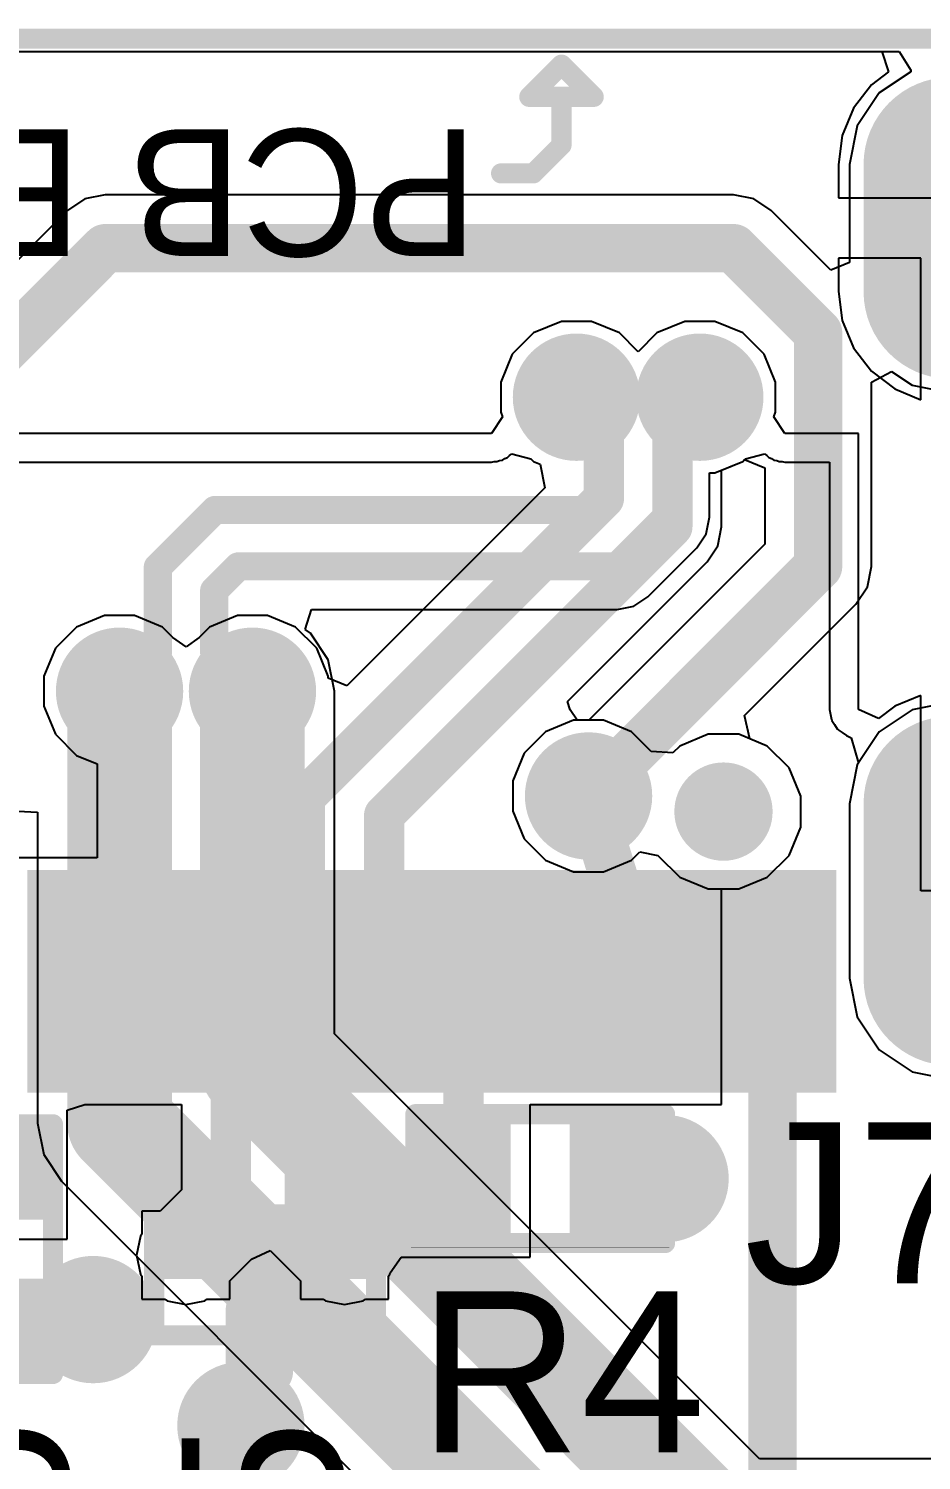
# Model space of a CAD drawing. Header units: millimetres. Extents: x -3 to 175, y -4 to 177.
# Drawn here: x 22.25 to 27.88, y 167.18 to 176.21 of the extents above; entities that cross this region are included whole.
import ezdxf

# ---------------------------------------------------------------- set-up
doc = ezdxf.new("R2010")
doc.units = ezdxf.units.MM
for name, color, linetype in [('BottomLayer', 5, 'Continuous'), ('BottomSolder', 6, 'Continuous'), ('MultiLayer', 9, 'Continuous'), ('PadHoleLayer', 156, 'Continuous'), ('TopLayer', 1, 'Continuous'), ('TopOverlay', 2, 'Continuous'), ('TopPaste', 8, 'Continuous'), ('TopSolder', 216, 'Continuous'), ('ViaHoleLayer', 16, 'Continuous')]:
    doc.layers.add(name, color=color, linetype=linetype)
doc.styles.add('Arial', font='', dxfattribs={"height": 0.2})
doc.styles.get('Arial').set_extended_font_data('Arial')

# ---------------------------------------------------------------- blocks, each defined once
blk = doc.blocks.new('R___0402_82')
at = {"layer": 'TopLayer'}
for points in [[(-0.6985, -0.3175), (-0.6985, 0.3175), (-0.2413, 0.3175), (-0.2413, -0.3175)], [(0.2413, -0.3175), (0.2413, 0.3175), (0.6985, 0.3175), (0.6985, -0.3175)]]:
    blk.add_hatch(color=1, dxfattribs=at).paths.add_polyline_path(points)
at = {"layer": 'TopPaste'}
for points in [[(-0.6985, -0.3175), (-0.6985, 0.3175), (-0.2413, 0.3175), (-0.2413, -0.3175)], [(0.2413, -0.3175), (0.2413, 0.3175), (0.6985, 0.3175), (0.6985, -0.3175)]]:
    blk.add_hatch(color=8, dxfattribs=at).paths.add_polyline_path(points)
at = {"layer": 'TopSolder'}
for points in [[(-0.7535, -0.3725), (-0.7535, 0.3725), (-0.1863, 0.3725), (-0.1863, -0.3725)], [(0.1863, -0.3725), (0.1863, 0.3725), (0.7535, 0.3725), (0.7535, -0.3725)]]:
    blk.add_hatch(color=216, dxfattribs=at).paths.add_polyline_path(points)
at = {"layer": 'TopOverlay'}
for points, const_width in [([(-0.7874, -0.4064), (-0.7874, 0.4064)], 0.127), ([(0.7874, 0.4064), (-0.7874, 0.4064)], 0.127), ([(0.7874, -0.4064), (0.7874, 0.4064)], 0.127), ([(0.7874, -0.4064), (-0.7874, -0.4064)], 0.127), ([(0.8128, -0.4318), (-0.8128, -0.4318)], 0.00323)]:
    blk.add_lwpolyline(points, dxfattribs=dict(at, const_width=const_width))
for points, const_width in [([(-0.8191, 0.4064, 1), (-0.7556, 0.4064, 1)], 0.0635), ([(-0.8191, 0.4064, 1), (-0.7556, 0.4064, 1)], 0.0635), ([(0.7556, 0.4064, 1), (0.8191, 0.4064, 1)], 0.0635), ([(0.7556, 0.4064, 1), (0.8191, 0.4064, 1)], 0.0635), ([(-0.8191, -0.4064, 1), (-0.7556, -0.4064, 1)], 0.0635), ([(-0.8191, -0.4064, 1), (-0.7556, -0.4064, 1)], 0.0635), ([(0.7556, -0.4064, 1), (0.8191, -0.4064, 1)], 0.0635), ([(0.7556, -0.4064, 1), (0.8191, -0.4064, 1)], 0.0635), ([(-0.8136, -0.4318, 1), (-0.812, -0.4318, 1)], 0.00161), ([(0.812, -0.4318, 1), (0.8136, -0.4318, 1)], 0.00161)]:
    blk.add_lwpolyline(points, format="xyb", close=True, dxfattribs=dict(at, const_width=const_width))
blk = doc.blocks.new('R___0402_83')
at = {"layer": 'TopLayer'}
for points in [[(-0.6985, -0.3175), (-0.6985, 0.3175), (-0.2413, 0.3175), (-0.2413, -0.3175)], [(0.2413, -0.3175), (0.2413, 0.3175), (0.6985, 0.3175), (0.6985, -0.3175)]]:
    blk.add_hatch(color=1, dxfattribs=at).paths.add_polyline_path(points)
at = {"layer": 'TopPaste'}
for points in [[(-0.6985, -0.3175), (-0.6985, 0.3175), (-0.2413, 0.3175), (-0.2413, -0.3175)], [(0.2413, -0.3175), (0.2413, 0.3175), (0.6985, 0.3175), (0.6985, -0.3175)]]:
    blk.add_hatch(color=8, dxfattribs=at).paths.add_polyline_path(points)
at = {"layer": 'TopSolder'}
for points in [[(-0.7535, -0.3725), (-0.7535, 0.3725), (-0.1863, 0.3725), (-0.1863, -0.3725)], [(0.1863, -0.3725), (0.1863, 0.3725), (0.7535, 0.3725), (0.7535, -0.3725)]]:
    blk.add_hatch(color=216, dxfattribs=at).paths.add_polyline_path(points)
at = {"layer": 'TopOverlay'}
for points, const_width in [([(-0.7874, -0.4064), (-0.7874, 0.4064)], 0.127), ([(-0.7874, 0.4064), (0.7874, 0.4064)], 0.127), ([(0.7874, -0.4064), (0.7874, 0.4064)], 0.127), ([(-0.7874, -0.4064), (0.7874, -0.4064)], 0.127), ([(-0.8128, -0.4318), (0.8128, -0.4318)], 0.00323)]:
    blk.add_lwpolyline(points, dxfattribs=dict(at, const_width=const_width))
for points, const_width in [([(-0.8191, 0.4064, 1), (-0.7556, 0.4064, 1)], 0.0635), ([(-0.8191, 0.4064, 1), (-0.7556, 0.4064, 1)], 0.0635), ([(0.7556, 0.4064, 1), (0.8191, 0.4064, 1)], 0.0635), ([(0.7556, 0.4064, 1), (0.8191, 0.4064, 1)], 0.0635), ([(-0.8191, -0.4064, 1), (-0.7556, -0.4064, 1)], 0.0635), ([(-0.8191, -0.4064, 1), (-0.7556, -0.4064, 1)], 0.0635), ([(0.7556, -0.4064, 1), (0.8191, -0.4064, 1)], 0.0635), ([(0.7556, -0.4064, 1), (0.8191, -0.4064, 1)], 0.0635), ([(-0.8136, -0.4318, 1), (-0.812, -0.4318, 1)], 0.00161), ([(0.812, -0.4318, 1), (0.8136, -0.4318, 1)], 0.00161)]:
    blk.add_lwpolyline(points, format="xyb", close=True, dxfattribs=dict(at, const_width=const_width))
blk = doc.blocks.new('TYPE_C_31_M_12__114')
at = {"layer": 'BottomLayer'}
h = blk.add_hatch(color=5, dxfattribs=at)
edge = h.paths.add_edge_path()
edge.add_arc((-4.325, 2.355), 0.45, 0, 180)
edge.add_line((-4.775, 2.355), (-4.775, 1.255))
edge.add_arc((-4.325, 1.255), 0.45, 180, 360)
edge.add_line((-3.875, 1.255), (-3.875, 2.355))
h = blk.add_hatch(color=5, dxfattribs=at)
edge = h.paths.add_edge_path()
edge.add_arc((-4.325, -2.775), 0.45, 180, 360)
edge.add_line((-3.875, -2.775), (-3.875, -1.975))
edge.add_arc((-4.325, -1.975), 0.45, 0, 180)
edge.add_line((-4.775, -1.975), (-4.775, -2.775))
at = {"layer": 'BottomSolder'}
h = blk.add_hatch(color=6, dxfattribs=at)
edge = h.paths.add_edge_path()
edge.add_arc((-4.325, 2.355), 0.5516, 0, 180)
edge.add_line((-4.8766, 2.355), (-4.8766, 1.255))
edge.add_arc((-4.325, 1.255), 0.5516, 180, 360)
edge.add_line((-3.7734, 1.255), (-3.7734, 2.355))
h = blk.add_hatch(color=6, dxfattribs=at)
edge = h.paths.add_edge_path()
edge.add_arc((-2.89, 1.305), 0.1016, 0, 360)
h = blk.add_hatch(color=6, dxfattribs=at)
edge = h.paths.add_edge_path()
edge.add_arc((-4.325, -2.775), 0.5516, 180, 360)
edge.add_line((-3.7734, -2.775), (-3.7734, -1.975))
edge.add_arc((-4.325, -1.975), 0.5516, 0, 180)
edge.add_line((-4.8766, -1.975), (-4.8766, -2.775))
at = {"layer": 'MultiLayer'}
h = blk.add_hatch(color=9, dxfattribs=at)
edge = h.paths.add_edge_path()
edge.add_arc((-4.325, 2.355), 0.45, 0, 180)
edge.add_line((-4.775, 2.355), (-4.775, 1.255))
edge.add_arc((-4.325, 1.255), 0.45, 180, 360)
edge.add_line((-3.875, 1.255), (-3.875, 2.355))
h = blk.add_hatch(color=9, dxfattribs=at)
edge = h.paths.add_edge_path()
edge.add_arc((-4.325, -2.775), 0.45, 180, 360)
edge.add_line((-3.875, -2.775), (-3.875, -1.975))
edge.add_arc((-4.325, -1.975), 0.45, 0, 180)
edge.add_line((-4.775, -1.975), (-4.775, -2.775))
at = {"layer": 'PadHoleLayer'}
h = blk.add_hatch(color=156, dxfattribs=at)
edge = h.paths.add_edge_path()
edge.add_arc((-4.325, 1.255), 0.3, 180, 360)
edge.add_line((-4.025, 1.255), (-4.025, 2.355))
edge.add_arc((-4.325, 2.355), 0.3, 0, 180)
edge.add_line((-4.625, 2.355), (-4.625, 1.255))
h = blk.add_hatch(color=156, dxfattribs=at)
edge = h.paths.add_edge_path()
edge.add_arc((-2.89, 1.305), 0.31, 0, 360)
h = blk.add_hatch(color=156, dxfattribs=at)
edge = h.paths.add_edge_path()
edge.add_arc((-4.325, -2.775), 0.3, 180, 360)
edge.add_line((-4.025, -2.775), (-4.025, -1.975))
edge.add_arc((-4.325, -1.975), 0.3, 0, 180)
edge.add_line((-4.625, -1.975), (-4.625, -2.775))
at = {"layer": 'TopLayer'}
for points in [[(-3.5, 2.975), (-2.9, 2.975), (-2.9, 1.775), (-3.5, 1.775)], [(-2.7, 2.975), (-2.1, 2.975), (-2.1, 1.775), (-2.7, 1.775)], [(-1.9, 2.975), (-1.6, 2.975), (-1.6, 1.775), (-1.9, 1.775)], [(-1.4, 2.975), (-1.1, 2.975), (-1.1, 1.775), (-1.4, 1.775)], [(-0.9, 2.975), (-0.6, 2.975), (-0.6, 1.775), (-0.9, 1.775)], [(-0.4, 2.975), (-0.1, 2.975), (-0.1, 1.775), (-0.4, 1.775)], [(0.4, 1.775), (0.1, 1.775), (0.1, 2.975), (0.4, 2.975)], [(0.9, 1.775), (0.6, 1.775), (0.6, 2.975), (0.9, 2.975)], [(1.4, 1.775), (1.1, 1.775), (1.1, 2.975), (1.4, 2.975)]]:
    blk.add_hatch(color=1, dxfattribs=at).paths.add_polyline_path(points)
h = blk.add_hatch(color=1, dxfattribs=at)
edge = h.paths.add_edge_path()
edge.add_arc((-4.325, 2.355), 0.45, 0, 180)
edge.add_line((-4.775, 2.355), (-4.775, 1.255))
edge.add_arc((-4.325, 1.255), 0.45, 180, 360)
edge.add_line((-3.875, 1.255), (-3.875, 2.355))
h = blk.add_hatch(color=1, dxfattribs=at)
edge = h.paths.add_edge_path()
edge.add_arc((-4.325, -2.775), 0.45, 180, 360)
edge.add_line((-3.875, -2.775), (-3.875, -1.975))
edge.add_arc((-4.325, -1.975), 0.45, 0, 180)
edge.add_line((-4.775, -1.975), (-4.775, -2.775))
at = {"layer": 'TopPaste'}
for points in [[(-3.5, 2.975), (-2.9, 2.975), (-2.9, 1.775), (-3.5, 1.775)], [(-2.7, 2.975), (-2.1, 2.975), (-2.1, 1.775), (-2.7, 1.775)], [(-1.9, 2.975), (-1.6, 2.975), (-1.6, 1.775), (-1.9, 1.775)], [(-1.4, 2.975), (-1.1, 2.975), (-1.1, 1.775), (-1.4, 1.775)], [(-0.9, 2.975), (-0.6, 2.975), (-0.6, 1.775), (-0.9, 1.775)], [(-0.4, 2.975), (-0.1, 2.975), (-0.1, 1.775), (-0.4, 1.775)], [(0.4, 1.775), (0.1, 1.775), (0.1, 2.975), (0.4, 2.975)], [(0.9, 1.775), (0.6, 1.775), (0.6, 2.975), (0.9, 2.975)], [(1.4, 1.775), (1.1, 1.775), (1.1, 2.975), (1.4, 2.975)]]:
    blk.add_hatch(color=8, dxfattribs=at).paths.add_polyline_path(points)
at = {"layer": 'TopSolder'}
for points in [[(-3.6016, 3.0766), (-2.7984, 3.0766), (-2.7984, 1.6734), (-3.6016, 1.6734)], [(-2.8016, 3.0766), (-1.9984, 3.0766), (-1.9984, 1.6734), (-2.8016, 1.6734)], [(-2.0016, 3.0766), (-1.4984, 3.0766), (-1.4984, 1.6734), (-2.0016, 1.6734)], [(-1.5016, 3.0766), (-0.9984, 3.0766), (-0.9984, 1.6734), (-1.5016, 1.6734)], [(-1.0016, 3.0766), (-0.4984, 3.0766), (-0.4984, 1.6734), (-1.0016, 1.6734)], [(-0.5016, 3.0766), (0.0016, 3.0766), (0.0016, 1.6734), (-0.5016, 1.6734)], [(0.5016, 1.6734), (-0.0016, 1.6734), (-0.0016, 3.0766), (0.5016, 3.0766)], [(1.0016, 1.6734), (0.4984, 1.6734), (0.4984, 3.0766), (1.0016, 3.0766)], [(1.5016, 1.6734), (0.9984, 1.6734), (0.9984, 3.0766), (1.5016, 3.0766)]]:
    blk.add_hatch(color=216, dxfattribs=at).paths.add_polyline_path(points)
h = blk.add_hatch(color=216, dxfattribs=at)
edge = h.paths.add_edge_path()
edge.add_arc((-4.325, 2.355), 0.5516, 0, 180)
edge.add_line((-4.8766, 2.355), (-4.8766, 1.255))
edge.add_arc((-4.325, 1.255), 0.5516, 180, 360)
edge.add_line((-3.7734, 1.255), (-3.7734, 2.355))
h = blk.add_hatch(color=216, dxfattribs=at)
edge = h.paths.add_edge_path()
edge.add_arc((-2.89, 1.305), 0.1016, 0, 360)
h = blk.add_hatch(color=216, dxfattribs=at)
edge = h.paths.add_edge_path()
edge.add_arc((-4.325, -2.775), 0.5516, 180, 360)
edge.add_line((-3.7734, -2.775), (-3.7734, -1.975))
edge.add_arc((-4.325, -1.975), 0.5516, 0, 180)
edge.add_line((-4.8766, -1.975), (-4.8766, -2.775))
at = {"layer": 'TopOverlay', "const_width": 0.127}
for points in [[(-1.6906, -2.7196), (-1.8684, -2.8974)], [(-1.4874, -2.7196), (-1.6906, -2.7196)], [(-1.8684, -2.8974), (-1.8684, -3.2022)], [(-1.8684, -3.2022), (-2.0716, -3.2022)], [(-1.8684, -3.4054), (-2.0716, -3.2022)], [(-1.6652, -3.2022), (-1.8684, -3.2022)], [(-1.6652, -3.2022), (-1.8684, -3.4054)], [(4.4954, -3.569), (-4.4954, -3.569)]]:
    blk.add_lwpolyline(points, dxfattribs=at)
at = {"layer": 'TopOverlay', "const_width": 0.0635}
for points in [[(-1.7223, -2.7196, 1), (-1.6588, -2.7196, 1)], [(-1.7223, -2.7196, 1), (-1.6588, -2.7196, 1)], [(-1.5191, -2.7196, 1), (-1.4556, -2.7196, 1)], [(-1.9001, -2.8974, 1), (-1.8366, -2.8974, 1)], [(-1.9001, -2.8974, 1), (-1.8366, -2.8974, 1)], [(-2.1033, -3.2022, 1), (-2.0398, -3.2022, 1)], [(-2.1033, -3.2022, 1), (-2.0398, -3.2022, 1)], [(-1.9001, -3.2022, 1), (-1.8366, -3.2022, 1)], [(-1.9001, -3.2022, 1), (-1.8366, -3.2022, 1)], [(-1.9001, -3.2022, 1), (-1.8366, -3.2022, 1)], [(-1.6969, -3.2022, 1), (-1.6334, -3.2022, 1)], [(-1.6969, -3.2022, 1), (-1.6334, -3.2022, 1)], [(-1.9001, -3.4054, 1), (-1.8366, -3.4054, 1)], [(-1.9001, -3.4054, 1), (-1.8366, -3.4054, 1)]]:
    blk.add_lwpolyline(points, format="xyb", close=True, dxfattribs=at)
at = {"layer": 'TopOverlay'}
blk.add_text('PCB Edge', height=0.8, dxfattribs=at).set_placement((-1.3382, -2.9981))
blk = doc.blocks.new('X2_SON_3_0_6_1_3___131')
at = {"layer": 'TopLayer'}
for points in [[(0.025, 0.6), (0.225, 0.6), (0.225, 0.4), (0.025, 0.4)], [(-0.225, 0.1001), (-0.025, 0.1001), (-0.025, -0.0999), (-0.225, -0.0999)], [(0.025, -0.4), (0.225, -0.4), (0.225, -0.6), (0.025, -0.6)]]:
    blk.add_hatch(color=1, dxfattribs=at).paths.add_polyline_path(points)
at = {"layer": 'TopPaste'}
for points in [[(0.025, 0.6), (0.225, 0.6), (0.225, 0.4), (0.025, 0.4)], [(-0.225, 0.1001), (-0.025, 0.1001), (-0.025, -0.0999), (-0.225, -0.0999)], [(0.025, -0.4), (0.225, -0.4), (0.225, -0.6), (0.025, -0.6)]]:
    blk.add_hatch(color=8, dxfattribs=at).paths.add_polyline_path(points)
at = {"layer": 'TopSolder'}
for points in [[(-0.025, 0.65), (0.275, 0.65), (0.275, 0.35), (-0.025, 0.35)], [(-0.275, 0.1501), (0.025, 0.1501), (0.025, -0.1499), (-0.275, -0.1499)], [(-0.025, -0.35), (0.275, -0.35), (0.275, -0.65), (-0.025, -0.65)]]:
    blk.add_hatch(color=216, dxfattribs=at).paths.add_polyline_path(points)
at = {"layer": 'TopOverlay', "const_width": 0.127}
for points in [[(-0.3809, 0.7001), (0.3811, 0.7001)], [(-0.3809, 0.7001), (-0.3809, -0.6999)], [(0.3811, 0.7001), (0.3811, 0.2624)], [(0.3811, 0.3148), (0.3811, -0.3146)], [(0.3811, -0.3146), (0.3811, -0.6999)], [(-0.3809, -0.6999), (0.3811, -0.6999)]]:
    blk.add_lwpolyline(points, dxfattribs=at)
at = {"layer": 'TopOverlay'}
for points, const_width in [([(-0.4127, 0.7001, 1), (-0.3492, 0.7001, 1)], 0.0635), ([(-0.4127, 0.7001, 1), (-0.3492, 0.7001, 1)], 0.0635), ([(0.3493, 0.7001, 1), (0.4128, 0.7001, 1)], 0.0635), ([(0.3493, 0.7001, 1), (0.4128, 0.7001, 1)], 0.0635), ([(0.3493, 0.3148, 1), (0.4128, 0.3148, 1)], 0.0635), ([(0.3493, 0.2624, 1), (0.4128, 0.2624, 1)], 0.0635), ([(-0.5588, -0.0254, 1), (-0.6604, -0.0254, 1)], 0.2), ([(-0.7104, -0.0254, 1), (-0.6104, -0.0254, 1)], 0.1), ([(-0.6088, -0.0254, 1), (-0.5088, -0.0254, 1)], 0.1), ([(0.3493, -0.3146, 1), (0.4128, -0.3146, 1)], 0.0635), ([(0.3493, -0.3146, 1), (0.4128, -0.3146, 1)], 0.0635), ([(-0.4127, -0.6999, 1), (-0.3492, -0.6999, 1)], 0.0635), ([(-0.4127, -0.6999, 1), (-0.3492, -0.6999, 1)], 0.0635), ([(0.3493, -0.6999, 1), (0.4128, -0.6999, 1)], 0.0635), ([(0.3493, -0.6999, 1), (0.4128, -0.6999, 1)], 0.0635)]:
    blk.add_lwpolyline(points, format="xyb", close=True, dxfattribs=dict(at, const_width=const_width))

msp = doc.modelspace()

# ---------------------------------------------------------------- hatches: boundary and pattern name
at = {"layer": 'BottomLayer'}
h = msp.add_hatch(color=5, dxfattribs=at)
edge = h.paths.add_edge_path()
edge.add_arc((25.7048, 173.8884), 0.3, 0, 360)
h = msp.add_hatch(color=5, dxfattribs=at)
edge = h.paths.add_edge_path()
edge.add_arc((26.4826, 173.8884), 0.3, 0, 360)
h = msp.add_hatch(color=5, dxfattribs=at)
edge = h.paths.add_edge_path()
edge.add_arc((22.8229, 172.0342), 0.3, 0, 360)
h = msp.add_hatch(color=5, dxfattribs=at)
edge = h.paths.add_edge_path()
edge.add_arc((23.6611, 172.0342), 0.3, 0, 360)
h = msp.add_hatch(color=5, dxfattribs=at)
edge = h.paths.add_edge_path()
edge.add_arc((25.781, 171.3738), 0.3, 0, 360)
h = msp.add_hatch(color=5, dxfattribs=at)
edge = h.paths.add_edge_path()
edge.add_arc((26.2636, 168.9608), 0.3, 0, 360)
h = msp.add_hatch(color=5, dxfattribs=at)
edge = h.paths.add_edge_path()
edge.add_arc((22.6568, 168.0718), 0.3, 0, 360)
h = msp.add_hatch(color=5, dxfattribs=at)
edge = h.paths.add_edge_path()
edge.add_arc((23.5883, 167.4031), 0.3, 0, 360)
at = {"layer": 'BottomSolder'}
h = msp.add_hatch(color=6, dxfattribs=at)
edge = h.paths.add_edge_path()
edge.add_arc((25.7048, 173.8884), 0.4016, 0, 360)
h = msp.add_hatch(color=6, dxfattribs=at)
edge = h.paths.add_edge_path()
edge.add_arc((26.4826, 173.8884), 0.4016, 0, 360)
h = msp.add_hatch(color=6, dxfattribs=at)
edge = h.paths.add_edge_path()
edge.add_arc((22.8229, 172.0342), 0.4016, 0, 360)
h = msp.add_hatch(color=6, dxfattribs=at)
edge = h.paths.add_edge_path()
edge.add_arc((23.6611, 172.0342), 0.4016, 0, 360)
h = msp.add_hatch(color=6, dxfattribs=at)
edge = h.paths.add_edge_path()
edge.add_arc((25.781, 171.3738), 0.4016, 0, 360)
h = msp.add_hatch(color=6, dxfattribs=at)
edge = h.paths.add_edge_path()
edge.add_arc((26.2636, 168.9608), 0.4016, 0, 360)
h = msp.add_hatch(color=6, dxfattribs=at)
edge = h.paths.add_edge_path()
edge.add_arc((22.6568, 168.0718), 0.4016, 0, 360)
h = msp.add_hatch(color=6, dxfattribs=at)
edge = h.paths.add_edge_path()
edge.add_arc((23.5883, 167.4031), 0.4016, 0, 360)
at = {"layer": 'TopLayer'}
h = msp.add_hatch(color=1, dxfattribs=at)
edge = h.paths.add_edge_path()
edge.add_arc((25.7048, 173.8884), 0.3, 0, 360)
h = msp.add_hatch(color=1, dxfattribs=at)
edge = h.paths.add_edge_path()
edge.add_arc((26.4826, 173.8884), 0.3, 0, 360)
h = msp.add_hatch(color=1, dxfattribs=at)
edge = h.paths.add_edge_path()
edge.add_arc((22.8229, 172.0342), 0.3, 0, 360)
h = msp.add_hatch(color=1, dxfattribs=at)
edge = h.paths.add_edge_path()
edge.add_arc((23.6611, 172.0342), 0.3, 0, 360)
h = msp.add_hatch(color=1, dxfattribs=at)
edge = h.paths.add_edge_path()
edge.add_arc((25.781, 171.3738), 0.3, 0, 360)
h = msp.add_hatch(color=1, dxfattribs=at)
edge = h.paths.add_edge_path()
edge.add_arc((26.2636, 168.9608), 0.3, 0, 360)
h = msp.add_hatch(color=1, dxfattribs=at)
edge = h.paths.add_edge_path()
edge.add_arc((22.6568, 168.0718), 0.3, 0, 360)
h = msp.add_hatch(color=1, dxfattribs=at)
edge = h.paths.add_edge_path()
edge.add_arc((23.5883, 167.4031), 0.3, 0, 360)
at = {"layer": 'TopSolder'}
h = msp.add_hatch(color=216, dxfattribs=at)
edge = h.paths.add_edge_path()
edge.add_arc((25.7048, 173.8884), 0.4016, 0, 360)
h = msp.add_hatch(color=216, dxfattribs=at)
edge = h.paths.add_edge_path()
edge.add_arc((26.4826, 173.8884), 0.4016, 0, 360)
h = msp.add_hatch(color=216, dxfattribs=at)
edge = h.paths.add_edge_path()
edge.add_arc((22.8229, 172.0342), 0.4016, 0, 360)
h = msp.add_hatch(color=216, dxfattribs=at)
edge = h.paths.add_edge_path()
edge.add_arc((23.6611, 172.0342), 0.4016, 0, 360)
h = msp.add_hatch(color=216, dxfattribs=at)
edge = h.paths.add_edge_path()
edge.add_arc((25.781, 171.3738), 0.4016, 0, 360)
h = msp.add_hatch(color=216, dxfattribs=at)
edge = h.paths.add_edge_path()
edge.add_arc((26.2636, 168.9608), 0.4016, 0, 360)
h = msp.add_hatch(color=216, dxfattribs=at)
edge = h.paths.add_edge_path()
edge.add_arc((22.6568, 168.0718), 0.4016, 0, 360)
h = msp.add_hatch(color=216, dxfattribs=at)
edge = h.paths.add_edge_path()
edge.add_arc((23.5883, 167.4031), 0.4016, 0, 360)
at = {"layer": 'ViaHoleLayer'}
h = msp.add_hatch(color=16, dxfattribs=at)
edge = h.paths.add_edge_path()
edge.add_arc((25.7048, 173.8884), 0.15, 0, 360)
h = msp.add_hatch(color=16, dxfattribs=at)
edge = h.paths.add_edge_path()
edge.add_arc((26.4826, 173.8884), 0.15, 0, 360)
h = msp.add_hatch(color=16, dxfattribs=at)
edge = h.paths.add_edge_path()
edge.add_arc((22.8229, 172.0342), 0.15, 0, 360)
h = msp.add_hatch(color=16, dxfattribs=at)
edge = h.paths.add_edge_path()
edge.add_arc((23.6611, 172.0342), 0.15, 0, 360)
h = msp.add_hatch(color=16, dxfattribs=at)
edge = h.paths.add_edge_path()
edge.add_arc((25.781, 171.3738), 0.15, 0, 360)
h = msp.add_hatch(color=16, dxfattribs=at)
edge = h.paths.add_edge_path()
edge.add_arc((26.2636, 168.9608), 0.15, 0, 360)
h = msp.add_hatch(color=16, dxfattribs=at)
edge = h.paths.add_edge_path()
edge.add_arc((22.6568, 168.0718), 0.15, 0, 360)
h = msp.add_hatch(color=16, dxfattribs=at)
edge = h.paths.add_edge_path()
edge.add_arc((23.5883, 167.4031), 0.15, 0, 360)

# ---------------------------------------------------------------- linework, layer by layer
at = {"layer": 'BottomLayer'}
for p, q in [((19.7442, 176.0678), (27.7398, 176.0678)), ((27.7398, 176.0678), (27.8147, 175.9501)), ((27.8135, 175.9408), (27.6144, 175.8078)), ((27.8147, 175.9501), (27.8135, 175.9408)), ((27.6144, 175.8078), (27.4756, 175.6001)), ((27.4756, 175.6001), (27.4269, 175.3552)), ((27.4269, 175.3552), (27.4269, 174.7388)), ((22.733, 175.1649), (22.6042, 175.1392)), ((26.6954, 175.1649), (22.733, 175.1649)), ((26.8242, 175.1392), (26.6954, 175.1649)), ((22.4949, 175.0663), (21.4649, 174.0363)), ((22.6042, 175.1392), (22.4949, 175.0663)), ((26.9335, 175.0663), (26.8242, 175.1392)), ((27.3096, 174.6902), (26.9335, 175.0663)), ((27.4269, 174.7388), (27.3096, 174.6902)), ((27.5655, 173.9825), (27.6925, 174.0504)), ((27.5655, 172.8216), (27.5655, 173.9825)), ((27.6925, 174.0504), (27.822, 173.9638)), ((27.822, 173.9638), (28.067, 173.9151)), ((26.5776, 173.4106), (26.7533, 173.4833)), ((26.7533, 173.4833), (26.7651, 173.4952)), ((26.7651, 173.4952), (26.8921, 173.4426)), ((26.8921, 173.4426), (26.8921, 172.9611)), ((26.5434, 173.1315), (26.5434, 173.4106)), ((26.5434, 173.4106), (26.5776, 173.4106)), ((26.5227, 173.0274), (26.5434, 173.1315)), ((26.5434, 173.1315), (26.5434, 173.1315)), ((26.4638, 172.9392), (26.5227, 173.0274)), ((26.8921, 172.9611), (25.7827, 171.8516)), ((26.1539, 172.6293), (26.4638, 172.9392)), ((26.4638, 172.9392), (26.4638, 172.9392)), ((27.5398, 172.6928), (27.5655, 172.8216)), ((26.0657, 172.5704), (26.1539, 172.6293)), ((27.4669, 172.5835), (27.5398, 172.6928)), ((23.9941, 172.4227), (24.0326, 172.5497)), ((24.0326, 172.5497), (25.9616, 172.5497)), ((25.9616, 172.5497), (26.0657, 172.5704)), ((26.7636, 171.8803), (27.4669, 172.5835)), ((24.0273, 172.4004), (23.9941, 172.4227)), ((24.1396, 172.2324), (24.0273, 172.4004)), ((24.1791, 172.0342), (24.1396, 172.2324)), ((24.1791, 169.8728), (24.1791, 172.0342)), ((27.822, 171.9165), (27.6144, 171.7778)), ((28.067, 171.9653), (27.822, 171.9165)), ((25.686, 171.8516), (25.5103, 171.7789)), ((25.7827, 171.8516), (25.686, 171.8516)), ((26.7975, 171.7346), (26.7636, 171.8803)), ((25.5103, 171.7789), (25.3759, 171.6445)), ((26.9083, 171.6887), (26.7975, 171.7346)), ((27.6144, 171.7778), (27.4756, 171.5701)), ((25.3759, 171.6445), (25.3032, 171.4688)), ((27.0455, 171.5515), (26.9083, 171.6887)), ((27.1198, 171.3722), (27.0455, 171.5515)), ((27.4756, 171.5701), (27.4269, 171.3252)), ((25.3032, 171.4688), (25.3032, 171.2788)), ((27.1198, 171.1781), (27.1198, 171.3722)), ((22.1808, 171.2788), (22.3049, 171.2719)), ((25.3032, 171.2788), (25.3759, 171.1031)), ((27.4269, 171.3252), (27.4269, 170.2252)), ((22.3049, 171.2719), (22.3049, 169.3111)), ((25.3759, 171.1031), (25.5103, 170.9687)), ((27.0455, 170.9989), (27.1198, 171.1781)), ((26.0517, 170.9687), (26.1044, 171.0215)), ((26.1044, 171.0215), (26.2185, 170.9989)), ((25.5103, 170.9687), (25.686, 170.896)), ((25.876, 170.896), (26.0517, 170.9687)), ((26.2185, 170.9989), (26.3557, 170.8616)), ((26.9083, 170.8616), (27.0455, 170.9989)), ((25.686, 170.896), (25.876, 170.896)), ((26.3557, 170.8616), (26.535, 170.7874)), ((26.729, 170.7874), (26.9083, 170.8616)), ((26.535, 170.7874), (26.729, 170.7874)), ((27.4269, 170.2252), (27.4756, 169.9802)), ((27.4756, 169.9802), (27.6144, 169.7725)), ((26.8591, 167.1928), (24.1791, 169.8728)), ((27.6144, 169.7725), (27.822, 169.6338)), ((27.822, 169.6338), (28.067, 169.5851)), ((22.3049, 169.3111), (22.3444, 169.1129)), ((22.3444, 169.1129), (22.4567, 168.9449)), ((22.4567, 168.9449), (25.9312, 165.4704)), ((73.914, 167.1928), (26.8591, 167.1928))]:
    msp.add_line(p, q, dxfattribs=at)
for points, const_width in [([(21.703, 173.7982), (22.733, 174.8282)], 0.3048), ([(22.733, 174.8282), (26.6954, 174.8282)], 0.3048), ([(26.6954, 174.8282), (27.2288, 174.2948)], 0.3048), ([(27.2288, 172.8216), (27.2288, 174.2948)], 0.3048), ([(25.7048, 173.8884), (25.9159, 173.6773)], 0.1778), ([(26.2715, 173.6773), (26.4826, 173.8884)], 0.1778), ([(25.9159, 173.2788), (25.9159, 173.6773)], 0.1778), ([(26.2715, 173.1315), (26.2715, 173.6773)], 0.1778), ([(25.8143, 173.1772), (25.9159, 173.2788)], 0.1778), ([(23.0642, 172.8165), (23.4249, 173.1772)], 0.1778), ([(23.4249, 173.1772), (25.8143, 173.1772)], 0.1778), ([(25.9616, 172.8216), (26.2715, 173.1315)], 0.1778), ([(23.0642, 172.2755), (23.0642, 172.8165)], 0.1778), ([(23.4198, 172.6692), (23.5722, 172.8216)], 0.1778), ([(23.5722, 172.8216), (25.9616, 172.8216)], 0.1778), ([(25.781, 171.3738), (27.2288, 172.8216)], 0.3048), ([(23.4198, 172.2755), (23.4198, 172.6692)], 0.1778), ([(22.8229, 169.3111), (22.8229, 172.0342)], 0.6604), ([(22.8229, 172.0342), (23.0642, 172.2755)], 0.1778), ([(23.6611, 169.6583), (23.6611, 172.0342)], 0.6604), ([(23.4198, 172.2755), (23.6611, 172.0342)], 0.1778), ([(23.6611, 169.6583), (26.6446, 166.6748)], 0.6604), ([(22.8229, 169.3111), (26.2974, 165.8366)], 0.6604)]:
    msp.add_lwpolyline(points, dxfattribs=dict(at, const_width=const_width))
for points, const_width in [([(22.6568, 174.8282, 1), (22.8092, 174.8282, 1)], 0.1524), ([(22.6568, 174.8282, 1), (22.8092, 174.8282, 1)], 0.1524), ([(26.6192, 174.8282, 1), (26.7716, 174.8282, 1)], 0.1524), ([(26.6192, 174.8282, 1), (26.7716, 174.8282, 1)], 0.1524), ([(27.1526, 174.2948, 1), (27.305, 174.2948, 1)], 0.1524), ([(27.1526, 174.2948, 1), (27.305, 174.2948, 1)], 0.1524), ([(25.6604, 173.8884, 1), (25.7492, 173.8884, 1)], 0.0889), ([(26.4381, 173.8884, 1), (26.527, 173.8884, 1)], 0.0889), ([(25.8714, 173.6773, 1), (25.9603, 173.6773, 1)], 0.0889), ([(25.8714, 173.6773, 1), (25.9603, 173.6773, 1)], 0.0889), ([(26.227, 173.6773, 1), (26.3159, 173.6773, 1)], 0.0889), ([(26.227, 173.6773, 1), (26.3159, 173.6773, 1)], 0.0889), ([(25.8714, 173.2788, 1), (25.9603, 173.2788, 1)], 0.0889), ([(25.8714, 173.2788, 1), (25.9603, 173.2788, 1)], 0.0889), ([(23.3805, 173.1772, 1), (23.4694, 173.1772, 1)], 0.0889), ([(23.3805, 173.1772, 1), (23.4694, 173.1772, 1)], 0.0889), ([(25.7698, 173.1772, 1), (25.8587, 173.1772, 1)], 0.0889), ([(25.7698, 173.1772, 1), (25.8587, 173.1772, 1)], 0.0889), ([(26.227, 173.1315, 1), (26.3159, 173.1315, 1)], 0.0889), ([(26.227, 173.1315, 1), (26.3159, 173.1315, 1)], 0.0889), ([(23.0198, 172.8165, 1), (23.1087, 172.8165, 1)], 0.0889), ([(23.0198, 172.8165, 1), (23.1087, 172.8165, 1)], 0.0889), ([(23.5278, 172.8216, 1), (23.6167, 172.8216, 1)], 0.0889), ([(23.5278, 172.8216, 1), (23.6167, 172.8216, 1)], 0.0889), ([(25.9171, 172.8216, 1), (26.006, 172.8216, 1)], 0.0889), ([(25.9171, 172.8216, 1), (26.006, 172.8216, 1)], 0.0889), ([(27.1526, 172.8216, 1), (27.305, 172.8216, 1)], 0.1524), ([(27.1526, 172.8216, 1), (27.305, 172.8216, 1)], 0.1524), ([(23.3754, 172.6692, 1), (23.4643, 172.6692, 1)], 0.0889), ([(23.3754, 172.6692, 1), (23.4643, 172.6692, 1)], 0.0889), ([(22.6578, 172.0342, 1), (22.988, 172.0342, 1)], 0.3302), ([(23.0198, 172.2755, 1), (23.1087, 172.2755, 1)], 0.0889), ([(23.0198, 172.2755, 1), (23.1087, 172.2755, 1)], 0.0889), ([(23.496, 172.0342, 1), (23.8262, 172.0342, 1)], 0.3302), ([(23.3754, 172.2755, 1), (23.4643, 172.2755, 1)], 0.0889), ([(23.3754, 172.2755, 1), (23.4643, 172.2755, 1)], 0.0889), ([(22.7785, 172.0342, 1), (22.8674, 172.0342, 1)], 0.0889), ([(23.6167, 172.0342, 1), (23.7056, 172.0342, 1)], 0.0889), ([(25.7048, 171.3738, 1), (25.8572, 171.3738, 1)], 0.1524), ([(23.496, 169.6583, 1), (23.8262, 169.6583, 1)], 0.3302), ([(23.496, 169.6583, 1), (23.8262, 169.6583, 1)], 0.3302), ([(22.6578, 169.3111, 1), (22.988, 169.3111, 1)], 0.3302), ([(22.6578, 169.3111, 1), (22.988, 169.3111, 1)], 0.3302)]:
    msp.add_lwpolyline(points, format="xyb", close=True, dxfattribs=dict(at, const_width=const_width))
at = {"layer": 'TopLayer'}
for p, q in [((19.8533, 176.0678), (27.6307, 176.0678)), ((27.6307, 176.0678), (27.6738, 175.9408)), ((27.6738, 175.9408), (27.5649, 175.8573)), ((27.5649, 175.8573), (27.4521, 175.7102)), ((27.4521, 175.7102), (27.3811, 175.5389)), ((27.3811, 175.5389), (27.3569, 175.3552)), ((27.3569, 175.3552), (27.3569, 175.1457)), ((27.3569, 175.1457), (28.067, 175.1457)), ((27.8765, 174.7647), (27.3569, 174.7647)), ((27.3569, 174.7647), (27.3569, 174.5552)), ((27.8765, 173.8721), (27.8765, 174.7647)), ((27.3569, 174.5552), (27.3811, 174.3714)), ((25.6098, 174.3662), (25.4341, 174.2935)), ((25.7998, 174.3662), (25.6098, 174.3662)), ((25.9755, 174.2935), (25.7998, 174.3662)), ((26.3876, 174.3662), (26.2119, 174.2935)), ((26.5776, 174.3662), (26.3876, 174.3662)), ((26.7533, 174.2935), (26.5776, 174.3662)), ((27.3811, 174.3714), (27.4521, 174.2001)), ((25.4341, 174.2935), (25.2997, 174.1591)), ((26.0937, 174.1752), (25.9755, 174.2935)), ((26.2119, 174.2935), (26.0937, 174.1752)), ((26.8877, 174.1591), (26.7533, 174.2935)), ((27.4521, 174.2001), (27.5649, 174.0531)), ((25.2997, 174.1591), (25.227, 173.9834)), ((26.9604, 173.9834), (26.8877, 174.1591)), ((25.227, 173.9834), (25.227, 173.7934)), ((26.9604, 173.7934), (26.9604, 173.9834)), ((27.5649, 174.0531), (27.712, 173.9402)), ((27.712, 173.9402), (27.8765, 173.8721)), ((25.2386, 173.7654), (25.168, 173.6598)), ((25.227, 173.7934), (25.2386, 173.7654)), ((26.9488, 173.7654), (26.9604, 173.7934)), ((27.0194, 173.6598), (26.9488, 173.7654)), ((25.168, 173.6598), (20.1168, 173.6598)), ((27.4828, 173.6598), (27.0194, 173.6598)), ((27.4828, 171.9197), (27.4828, 173.6598)), ((25.2814, 173.5217), (25.2962, 173.5316)), ((25.2962, 173.5316), (25.4167, 173.5008)), ((26.7707, 173.5008), (26.8912, 173.5316)), ((26.8912, 173.5316), (26.906, 173.5217)), ((20.2981, 173.4785), (25.168, 173.4785)), ((25.168, 173.4785), (25.1855, 173.482)), ((25.1855, 173.482), (25.2034, 173.482)), ((25.2034, 173.482), (25.2199, 173.4888)), ((25.2199, 173.4888), (25.2374, 173.4923)), ((25.2374, 173.4923), (25.2522, 173.5022)), ((25.2522, 173.5022), (25.2687, 173.5091)), ((25.2687, 173.5091), (25.2814, 173.5217)), ((25.4167, 173.5008), (25.4341, 173.4833)), ((25.4341, 173.4833), (25.4753, 173.4663)), ((25.4753, 173.4663), (25.5051, 173.3165)), ((26.6204, 173.4283), (26.7533, 173.4833)), ((26.7533, 173.4833), (26.7707, 173.5008)), ((26.906, 173.5217), (26.9187, 173.5091)), ((26.9187, 173.5091), (26.9352, 173.5022)), ((26.9352, 173.5022), (26.95, 173.4923)), ((26.95, 173.4923), (26.9675, 173.4888)), ((26.9675, 173.4888), (26.984, 173.482)), ((26.984, 173.482), (27.0019, 173.482)), ((27.0019, 173.482), (27.0194, 173.4785)), ((27.0194, 173.4785), (27.3015, 173.4785)), ((27.3015, 173.4785), (27.3015, 171.9197)), ((26.6204, 173.0708), (26.6204, 173.4283)), ((25.5051, 173.3165), (24.2562, 172.0676)), ((26.5967, 172.9519), (26.6204, 173.0708)), ((26.5293, 172.8511), (26.5967, 172.9519)), ((25.6472, 171.9689), (26.5293, 172.8511)), ((22.7279, 172.512), (22.5522, 172.4393)), ((22.9179, 172.512), (22.7279, 172.512)), ((23.0936, 172.4393), (22.9179, 172.512)), ((23.5661, 172.512), (23.3904, 172.4393)), ((23.7561, 172.512), (23.5661, 172.512)), ((23.9318, 172.4393), (23.7561, 172.512)), ((22.5522, 172.4393), (22.4178, 172.3049)), ((23.159, 172.3738), (23.0936, 172.4393)), ((23.242, 172.3148), (23.159, 172.3738)), ((23.325, 172.3738), (23.242, 172.3148)), ((23.3904, 172.4393), (23.325, 172.3738)), ((24.0662, 172.3049), (23.9318, 172.4393)), ((22.4178, 172.3049), (22.3451, 172.1292)), ((24.1389, 172.1292), (24.0662, 172.3049)), ((22.3451, 172.1292), (22.3451, 171.9392)), ((24.1389, 172.1162), (24.1389, 172.1292)), ((24.2562, 172.0676), (24.1389, 172.1162)), ((27.8765, 172.0083), (27.712, 171.9401)), ((27.8765, 170.7752), (27.8765, 172.0083)), ((22.3451, 171.9392), (22.4178, 171.7635)), ((25.6642, 171.9175), (25.6472, 171.9689)), ((25.7095, 171.8516), (25.6642, 171.9175)), ((27.3015, 171.9197), (27.3078, 171.8882)), ((27.6098, 171.8617), (27.4828, 171.9197)), ((27.712, 171.9401), (27.6098, 171.8617)), ((25.876, 171.8516), (25.7095, 171.8516)), ((26.0517, 171.7789), (25.876, 171.8516)), ((27.3078, 171.8882), (27.3129, 171.8564)), ((27.3129, 171.8564), (27.3147, 171.8536)), ((27.3147, 171.8536), (27.3153, 171.8504)), ((27.3153, 171.8504), (27.3332, 171.8236)), ((27.3332, 171.8236), (27.3501, 171.7962)), ((22.4178, 171.7635), (22.5522, 171.6291)), ((26.1763, 171.6542), (26.0517, 171.7789)), ((26.535, 171.763), (26.3557, 171.6887)), ((26.729, 171.763), (26.535, 171.763)), ((26.9083, 171.6887), (26.729, 171.763)), ((27.3501, 171.7962), (27.3528, 171.7943)), ((27.3528, 171.7943), (27.3546, 171.7915)), ((27.3546, 171.7915), (27.3814, 171.7736)), ((27.3814, 171.7736), (27.4075, 171.7548)), ((27.4075, 171.7548), (27.4372, 171.7413)), ((27.4372, 171.7413), (27.4831, 171.5813)), ((26.3126, 171.6456), (26.1763, 171.6542)), ((26.3557, 171.6887), (26.3126, 171.6456)), ((27.0455, 171.5515), (26.9083, 171.6887)), ((22.5522, 171.6291), (22.6812, 171.5757)), ((22.6812, 171.5757), (22.6812, 170.983)), ((27.1198, 171.3722), (27.0455, 171.5515)), ((27.4756, 171.5701), (27.4269, 171.3252)), ((27.4831, 171.5813), (27.4756, 171.5701)), ((27.1198, 171.1781), (27.1198, 171.3722)), ((27.4269, 171.3252), (27.4269, 170.2252)), ((27.0455, 170.9989), (27.1198, 171.1781)), ((22.6812, 170.983), (22.1538, 170.983)), ((26.9083, 170.8616), (27.0455, 170.9989)), ((26.729, 170.7874), (26.9083, 170.8616)), ((26.6198, 169.4274), (26.6198, 170.7874)), ((26.6198, 170.7874), (26.729, 170.7874)), ((28.2575, 170.7752), (27.8765, 170.7752)), ((27.4269, 170.2252), (27.4756, 169.9802)), ((27.4756, 169.9802), (27.6144, 169.7725)), ((27.6144, 169.7725), (27.822, 169.6338)), ((27.822, 169.6338), (28.067, 169.5851)), ((22.4917, 169.3926), (22.6043, 169.4274)), ((22.4917, 168.5798), (22.4917, 169.3926)), ((22.6043, 169.4274), (23.2143, 169.4274)), ((23.2143, 169.4274), (23.2143, 168.891)), ((25.4127, 168.4655), (25.4127, 169.4274)), ((25.4127, 169.4274), (26.6198, 169.4274)), ((23.2143, 168.891), (23.0793, 168.756)), ((23.0793, 168.756), (22.9632, 168.756)), ((22.9632, 168.756), (22.9632, 168.611)), ((21.7967, 168.5798), (22.4917, 168.5798)), ((22.9539, 168.5971), (22.9302, 168.4782)), ((22.9632, 168.611), (22.9539, 168.5971)), ((22.9302, 168.4782), (22.9539, 168.3592)), ((23.6557, 168.4533), (23.7723, 168.5074)), ((23.7723, 168.5074), (23.8248, 168.4548)), ((23.5188, 168.3165), (23.6557, 168.4533)), ((23.8248, 168.4548), (23.9632, 168.3165)), ((24.5298, 168.3675), (24.5999, 168.4655)), ((24.5999, 168.4655), (25.4127, 168.4655)), ((22.9539, 168.3592), (22.9632, 168.3453)), ((22.9632, 168.3453), (22.9632, 168.2004)), ((23.5188, 168.2004), (23.5188, 168.3165)), ((23.9632, 168.3165), (23.9632, 168.2004)), ((24.5188, 168.3453), (24.5281, 168.3592)), ((24.5188, 168.2004), (24.5188, 168.3453)), ((24.5281, 168.3592), (24.5298, 168.3675)), ((22.9632, 168.2004), (23.1081, 168.2004)), ((23.1081, 168.2004), (23.1221, 168.1911)), ((23.1221, 168.1911), (23.241, 168.1674)), ((23.241, 168.1674), (23.3599, 168.1911)), ((23.3599, 168.1911), (23.3739, 168.2004)), ((23.3739, 168.2004), (23.5188, 168.2004)), ((23.9632, 168.2004), (24.1081, 168.2004)), ((24.1081, 168.2004), (24.1221, 168.1911)), ((24.1221, 168.1911), (24.241, 168.1674)), ((24.241, 168.1674), (24.3599, 168.1911)), ((24.3599, 168.1911), (24.3739, 168.2004)), ((24.3739, 168.2004), (24.5188, 168.2004))]:
    msp.add_line(p, q, dxfattribs=at)
for points, const_width in [([(25.7048, 173.8884), (25.8778, 173.7154)], 0.254), ([(26.3096, 173.7154), (26.4826, 173.8884)], 0.254), ([(25.8778, 173.2497), (25.8778, 173.7154)], 0.254), ([(26.3096, 173.0708), (26.3096, 173.7154)], 0.254), ([(23.992, 171.3639), (25.8778, 173.2497)], 0.254), ([(24.492, 171.2532), (26.3096, 173.0708)], 0.254), ([(22.8229, 172.0342), (22.8531, 172.0342)], 0.254), ([(22.8531, 172.0342), (22.992, 171.8953)], 0.254), ([(23.492, 171.8953), (23.6309, 172.0342)], 0.254), ([(23.6309, 172.0342), (23.6611, 172.0342)], 0.254), ([(22.992, 170.2052), (22.992, 171.8953)], 0.254), ([(23.492, 170.2052), (23.492, 171.8953)], 0.254), ([(23.992, 170.2052), (23.992, 171.3639)], 0.254), ([(25.781, 171.3738), (26.142, 170.2052)], 0.3048), ([(24.492, 170.2052), (24.492, 171.2532)], 0.254), ([(23.492, 170.2052), (23.5251, 170.1721)], 0.254), ([(23.5251, 168.7623), (23.5251, 170.1721)], 0.254), ([(23.992, 168.7272), (23.992, 170.2052)], 0.254), ([(24.992, 168.9751), (24.992, 170.2052)], 0.254), ([(26.942, 167.023), (26.942, 170.2052)], 0.3048), ([(25.9461, 168.9608), (26.2636, 168.9608)], 0.3048), ([(24.992, 168.9751), (25.0063, 168.9608)], 0.254), ([(23.241, 168.4782), (23.5251, 168.7623)], 0.254), ([(23.992, 168.7272), (24.241, 168.4782)], 0.254), ([(23.6447, 168.1321), (23.7409, 168.2282)], 0.3048), ([(22.6314, 168.0464), (22.6568, 168.0718)], 0.3048), ([(23.6447, 167.4595), (23.6447, 168.1321)], 0.3048), ([(21.9964, 168.0464), (22.6314, 168.0464)], 0.3048), ([(23.5883, 167.4031), (23.6447, 167.4595)], 0.3048)]:
    msp.add_lwpolyline(points, dxfattribs=dict(at, const_width=const_width))
for points, const_width in [([(25.6413, 173.8884, 1), (25.7683, 173.8884, 1)], 0.127), ([(26.4191, 173.8884, 1), (26.5461, 173.8884, 1)], 0.127), ([(25.8143, 173.7154, 1), (25.9413, 173.7154, 1)], 0.127), ([(25.8143, 173.7154, 1), (25.9413, 173.7154, 1)], 0.127), ([(26.2461, 173.7154, 1), (26.3731, 173.7154, 1)], 0.127), ([(26.2461, 173.7154, 1), (26.3731, 173.7154, 1)], 0.127), ([(25.8143, 173.2497, 1), (25.9413, 173.2497, 1)], 0.127), ([(25.8143, 173.2497, 1), (25.9413, 173.2497, 1)], 0.127), ([(26.2461, 173.0708, 1), (26.3731, 173.0708, 1)], 0.127), ([(26.2461, 173.0708, 1), (26.3731, 173.0708, 1)], 0.127), ([(22.7594, 172.0342, 1), (22.8864, 172.0342, 1)], 0.127), ([(22.7896, 172.0342, 1), (22.9166, 172.0342, 1)], 0.127), ([(22.7896, 172.0342, 1), (22.9166, 172.0342, 1)], 0.127), ([(23.5674, 172.0342, 1), (23.6944, 172.0342, 1)], 0.127), ([(23.5674, 172.0342, 1), (23.6944, 172.0342, 1)], 0.127), ([(23.5976, 172.0342, 1), (23.7246, 172.0342, 1)], 0.127), ([(22.9285, 171.8953, 1), (23.0555, 171.8953, 1)], 0.127), ([(22.9285, 171.8953, 1), (23.0555, 171.8953, 1)], 0.127), ([(23.4285, 171.8953, 1), (23.5555, 171.8953, 1)], 0.127), ([(23.4285, 171.8953, 1), (23.5555, 171.8953, 1)], 0.127), ([(23.9285, 171.3639, 1), (24.0555, 171.3639, 1)], 0.127), ([(23.9285, 171.3639, 1), (24.0555, 171.3639, 1)], 0.127), ([(25.7048, 171.3738, 1), (25.8572, 171.3738, 1)], 0.1524), ([(24.4285, 171.2532, 1), (24.5555, 171.2532, 1)], 0.127), ([(24.4285, 171.2532, 1), (24.5555, 171.2532, 1)], 0.127), ([(22.9285, 170.2052, 1), (23.0555, 170.2052, 1)], 0.127), ([(23.4285, 170.2052, 1), (23.5555, 170.2052, 1)], 0.127), ([(23.4285, 170.2052, 1), (23.5555, 170.2052, 1)], 0.127), ([(23.4616, 170.1721, 1), (23.5886, 170.1721, 1)], 0.127), ([(23.4616, 170.1721, 1), (23.5886, 170.1721, 1)], 0.127), ([(23.9285, 170.2052, 1), (24.0555, 170.2052, 1)], 0.127), ([(23.9285, 170.2052, 1), (24.0555, 170.2052, 1)], 0.127), ([(24.4285, 170.2052, 1), (24.5555, 170.2052, 1)], 0.127), ([(24.9285, 170.2052, 1), (25.0555, 170.2052, 1)], 0.127), ([(26.0658, 170.2052, 1), (26.2182, 170.2052, 1)], 0.1524), ([(26.8658, 170.2052, 1), (27.0182, 170.2052, 1)], 0.1524), ([(25.8699, 168.9608, 1), (26.0223, 168.9608, 1)], 0.1524), ([(26.1874, 168.9608, 1), (26.3398, 168.9608, 1)], 0.1524), ([(24.9285, 168.9751, 1), (25.0555, 168.9751, 1)], 0.127), ([(24.9285, 168.9751, 1), (25.0555, 168.9751, 1)], 0.127), ([(24.9428, 168.9608, 1), (25.0698, 168.9608, 1)], 0.127), ([(23.4616, 168.7623, 1), (23.5886, 168.7623, 1)], 0.127), ([(23.4616, 168.7623, 1), (23.5886, 168.7623, 1)], 0.127), ([(23.9285, 168.7272, 1), (24.0555, 168.7272, 1)], 0.127), ([(23.9285, 168.7272, 1), (24.0555, 168.7272, 1)], 0.127), ([(23.1775, 168.4782, 1), (23.3045, 168.4782, 1)], 0.127), ([(24.1775, 168.4782, 1), (24.3045, 168.4782, 1)], 0.127), ([(23.6647, 168.2282, 1), (23.8171, 168.2282, 1)], 0.1524), ([(22.5806, 168.0718, 1), (22.733, 168.0718, 1)], 0.1524), ([(23.5685, 168.1321, 1), (23.7209, 168.1321, 1)], 0.1524), ([(23.5685, 168.1321, 1), (23.7209, 168.1321, 1)], 0.1524), ([(22.5552, 168.0464, 1), (22.7076, 168.0464, 1)], 0.1524), ([(22.5552, 168.0464, 1), (22.7076, 168.0464, 1)], 0.1524), ([(23.5685, 167.4595, 1), (23.7209, 167.4595, 1)], 0.1524), ([(23.5685, 167.4595, 1), (23.7209, 167.4595, 1)], 0.1524), ([(23.5121, 167.4031, 1), (23.6645, 167.4031, 1)], 0.1524)]:
    msp.add_lwpolyline(points, format="xyb", close=True, dxfattribs=dict(at, const_width=const_width))

# ---------------------------------------------------------------- block references
for name, p, rotation in [('TYPE_C_31_M_12__114', (23.742, 172.5802), 180), ('R___0402_82', (21.9964, 168.5163), 270), ('X2_SON_3_0_6_1_3___131', (23.741, 168.3532), 90)]:
    msp.add_blockref(name, p, dxfattribs=dict(rotation=rotation))
msp.add_blockref('R___0402_83', (25.4762, 168.9608))

# ---------------------------------------------------------------- texts
at = {"layer": 'TopOverlay', "style": 'Arial'}
for s, p in [('J7', (26.7634, 168.3006)), ('R4', (24.706, 167.2338))]:
    msp.add_text(s, height=1.016, dxfattribs=at).set_placement(p)
for s, p in [('R5', (22.5042, 165.6252)), ('D5', (24.2314, 165.6252))]:
    msp.add_text(s, height=1.016, rotation=90, dxfattribs=at).set_placement(p)

doc.saveas('drawing.dxf')
